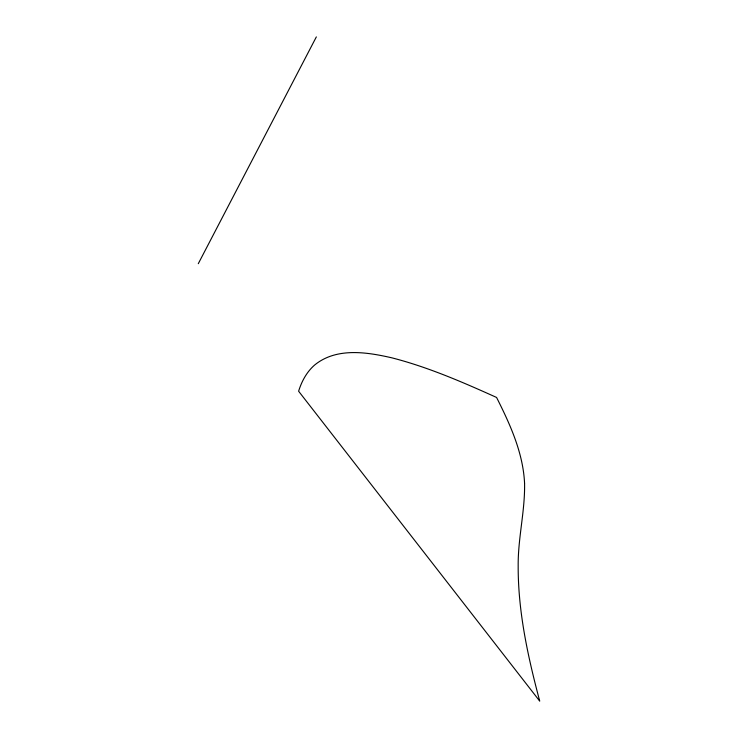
<?xml version="1.0" encoding="UTF-8"?>
<svg xmlns="http://www.w3.org/2000/svg" width="738" height="738" viewBox="0 0 738 738"><rect width="100%" height="100%" fill="white"/><g stroke="black" fill="none" stroke-linecap="round" stroke-linejoin="round"><path stroke-width="1.11" d="M198.282 263.697L316.344 36.9M524.57 483.289C525.115 511.019 517.91 538.223 518.177 565.972C518.011 611.848 527.984 656.995 539.718 701.1L298.613 391.214A197.258 90.313 59.6 0 1 314.822 364.876C336.528 347.294 366.814 352.063 391.961 357.856C428.178 367.146 462.578 382.136 496.573 397.45C510.106 424.35 523.104 452.735 524.57 483.289"/></g></svg>
